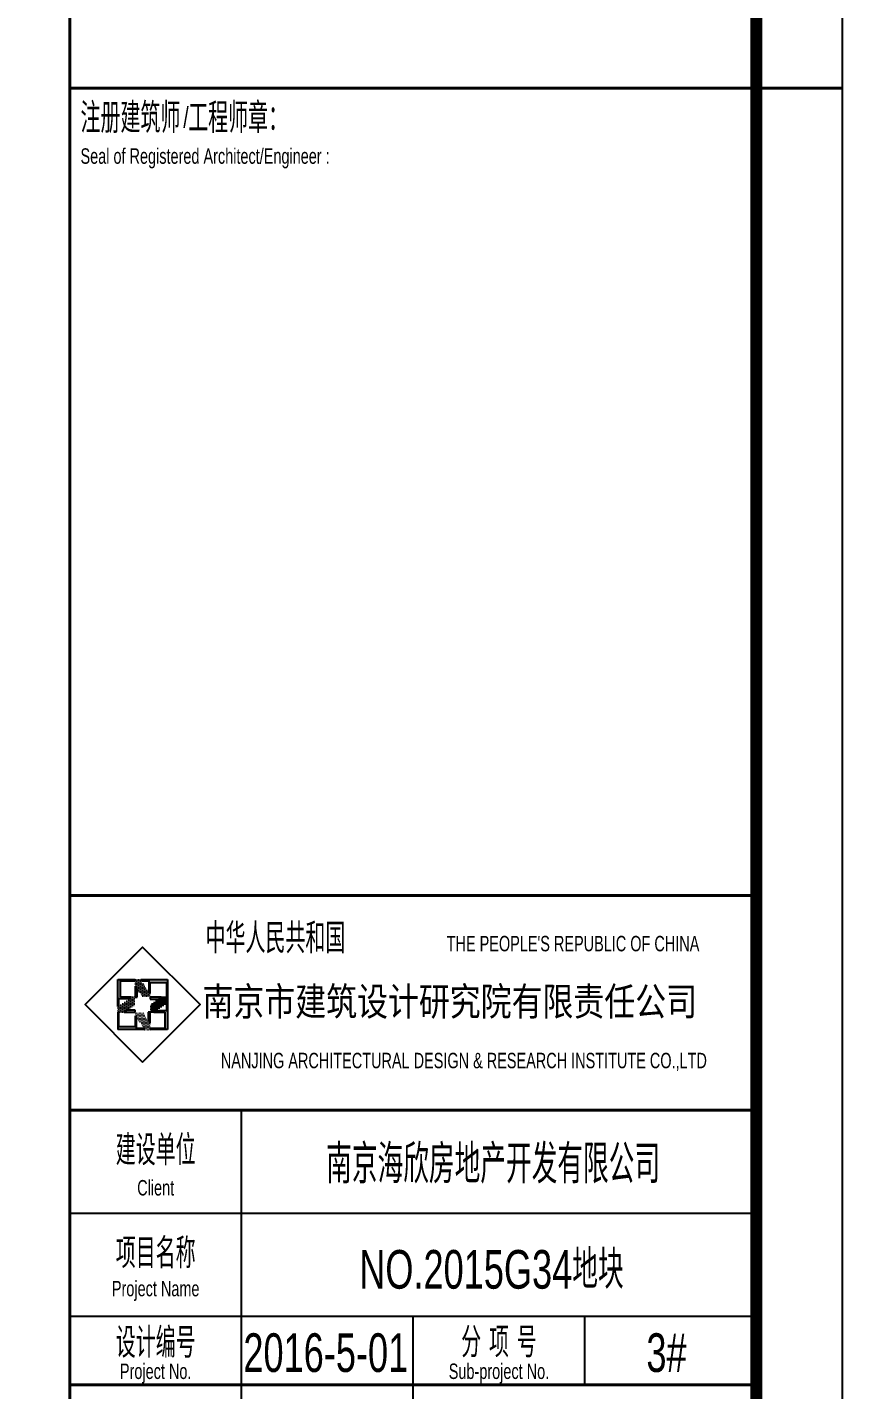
# Model space of a CAD drawing. Extents: x -59851 to 653804, y -249523 to 437614.
# Drawn here: x 14770 to 24284, y 6638 to 22506 of the extents above; entities that cross this region are included whole.
import ezdxf
from ezdxf.enums import TextEntityAlignment as Align

# ---------------------------------------------------------------- set-up
doc = ezdxf.new("R2010")
doc.units = 0
doc.header["$LTSCALE"] = 1000
doc.header["$MEASUREMENT"] = 0
for name, color, linetype in [('LABEL_FIXBOX_PM', 7, 'Continuous'), ('LABEL_FIXTXT_PM', 3, 'Continuous'), ('LABEL_TXT_PM', 1, 'Continuous')]:
    doc.layers.add(name, color=color, linetype=linetype)
doc.styles.add('LABEL_FIXBOX_PM', font='simhei.ttf', dxfattribs={"width": 0.8})
doc.styles.add('LABEL_FIXTXT_PM', font='pm_njadri_r.shx', dxfattribs={"width": 0.7, "bigfont": 'pm_njadri_hztxt.shx'})
doc.styles.add('LABEL_TXT_PM', font='pm_njadri_romans1.shx', dxfattribs={"width": 0.7, "bigfont": 'pm_njadri_hztxt.shx'})
pattern_1 = [(0, (-730.89111, -636.81473), (0.078125, 0.15625), [0, -0.15625])]

# ---------------------------------------------------------------- blocks, each defined once
blk = doc.blocks.new('PMSheet_A1_20150113_5-3892016032414355901')
at = {"layer": 'LABEL_FIXBOX_PM'}
h = blk.add_hatch(color=256, dxfattribs=at)
h.paths.add_polyline_path([(762.26, 232.85), (762.26, 231.16), (762.39, 231.16), (762.39, 233.19), (759.25, 233.19), (759.34, 233.06), (760.21, 233.06), (760.21, 231.79), (760.35, 231.58), (760.35, 232.85)])
h.paths.add_polyline_path([(756.57, 233.19), (756.57, 230.05), (756.7, 230.14), (756.7, 231.01), (757.97, 231.01), (758.18, 231.16), (756.91, 231.16), (756.91, 233.06), (758.61, 233.06), (758.61, 233.19)])
h.paths.add_polyline_path([(758.61, 231.16), (758.84, 231.16), (758.84, 232.1), (758.61, 232.45)])
h.paths.add_polyline_path([(760.35, 231.16), (760.35, 230.92), (761.3, 230.92), (761.65, 231.16)])
h.paths.add_polyline_path([(760.99, 229.55), (760.77, 229.41), (762.05, 229.41), (762.05, 227.5), (760.35, 227.5), (760.35, 227.37), (762.39, 227.37), (762.39, 230.51), (762.26, 230.42), (762.26, 229.55)])
h.paths.add_polyline_path([(760.12, 228.46), (760.35, 228.11), (760.35, 229.41), (760.12, 229.41)])
h.paths.add_polyline_path([(756.7, 227.71), (756.7, 229.41), (756.57, 229.41), (756.57, 227.37), (759.71, 227.37), (759.62, 227.5), (758.75, 227.5), (758.75, 228.78), (758.61, 228.99), (758.61, 227.71)])
h.paths.add_polyline_path([(758.61, 229.41), (758.61, 229.65), (757.66, 229.65), (757.31, 229.41)])
h = blk.add_hatch(dxfattribs=at)
h.set_pattern_fill('DOTS', color=256, scale=2.5, style=0)
h.set_pattern_definition(pattern_1)
h.paths.add_polyline_path([(759.25, 233.19), (758.61, 233.19), (758.61, 232.45), (759.49, 231.16), (760.35, 231.16), (760.35, 231.58)])
h = blk.add_hatch(dxfattribs=at)
h.set_pattern_fill('DOTS', color=256, scale=2.5, style=0)
h.set_pattern_definition(pattern_1)
h.paths.add_polyline_path([(758.61, 230.29), (758.61, 231.16), (758.18, 231.16), (756.57, 230.05), (756.57, 229.41), (757.31, 229.41)])
h = blk.add_hatch(dxfattribs=at)
h.set_pattern_fill('DOTS', color=256, scale=2.5, style=0)
h.set_pattern_definition(pattern_1)
h.paths.add_polyline_path([(760.35, 230.27), (760.35, 229.41), (760.77, 229.41), (762.39, 230.51), (762.39, 231.16), (761.65, 231.16)])
h = blk.add_hatch(dxfattribs=at)
h.set_pattern_fill('DOTS', color=256, scale=2.5, style=0)
h.set_pattern_definition(pattern_1)
h.paths.add_polyline_path([(759.47, 229.41), (758.61, 229.41), (758.61, 228.99), (759.71, 227.37), (760.35, 227.37), (760.35, 228.11)])
for p, q in [((756.57, 233.19), (758.61, 233.19)), ((756.57, 230.05), (756.57, 233.19)), ((756.91, 233.06), (758.61, 233.06)), ((756.91, 231.16), (756.91, 233.06)), ((758.61, 233.19), (758.61, 233.06)), ((758.61, 232.45), (758.61, 231.16)), ((758.61, 232.45), (758.84, 232.1)), ((758.84, 231.16), (758.84, 232.1)), ((759.25, 233.19), (762.39, 233.19)), ((759.25, 233.19), (759.34, 233.06)), ((759.34, 233.06), (760.21, 233.06)), ((760.21, 233.06), (760.21, 231.79)), ((760.21, 231.79), (760.35, 231.58)), ((760.35, 232.85), (762.26, 232.85)), ((760.35, 231.58), (760.35, 232.85)), ((762.26, 232.85), (762.26, 231.16)), ((762.39, 233.19), (762.39, 227.37)), ((756.57, 230.05), (756.7, 230.14)), ((756.7, 231.01), (757.97, 231.01)), ((756.7, 230.14), (756.7, 231.01)), ((758.18, 231.16), (756.91, 231.16)), ((757.97, 231.01), (758.18, 231.16)), ((758.61, 231.16), (758.84, 231.16)), ((761.65, 231.16), (760.35, 231.16)), ((760.35, 231.16), (760.35, 230.92)), ((760.35, 230.92), (761.3, 230.92)), ((761.65, 231.16), (761.3, 230.92)), ((762.39, 231.16), (762.26, 231.16)), ((762.39, 230.51), (762.26, 230.42)), ((762.26, 230.42), (762.26, 229.55)), ((756.57, 229.41), (756.57, 227.37)), ((756.57, 229.41), (756.7, 229.41)), ((756.7, 227.71), (756.7, 229.41)), ((757.31, 229.41), (757.66, 229.65)), ((757.31, 229.41), (758.61, 229.41)), ((758.61, 229.65), (757.66, 229.65)), ((758.61, 229.41), (758.61, 229.65)), ((758.75, 228.78), (758.61, 228.99)), ((758.61, 228.99), (758.61, 227.71)), ((758.75, 227.5), (758.75, 228.78)), ((760.35, 229.41), (760.12, 229.41)), ((760.12, 229.41), (760.12, 228.46)), ((760.35, 228.11), (760.35, 229.41)), ((760.99, 229.55), (760.77, 229.41)), ((760.77, 229.41), (762.05, 229.41)), ((762.26, 229.55), (760.99, 229.55)), ((762.05, 229.41), (762.05, 227.5)), ((759.71, 227.37), (756.57, 227.37)), ((758.61, 227.71), (756.7, 227.71)), ((759.62, 227.5), (758.75, 227.5)), ((759.71, 227.37), (759.62, 227.5)), ((760.35, 228.11), (760.12, 228.46)), ((762.05, 227.5), (760.35, 227.5)), ((760.35, 227.37), (760.35, 227.5)), ((762.39, 227.37), (760.35, 227.37)), ((771, 186), (771, 218)), ((751, 206), (831, 206)), ((751, 194), (831, 194)), ((791, 186), (791, 194)), ((811, 186), (811, 194)), ((771, 70), (771, 186)), ((791, 114), (791, 186))]:
    blk.add_line(p, q, dxfattribs=at)
for points in [[(0, 594), (841, 594), (841, 0), (0, 0)], [(759.48, 223.59), (766.17, 230.28), (759.48, 236.97), (752.79, 230.28)]]:
    blk.add_lwpolyline(points, close=True, dxfattribs=at)
at = {"layer": 'LABEL_FIXBOX_PM', "const_width": 1.4}
blk.add_lwpolyline([(831, 584), (25, 584), (25, 10), (831, 10)], close=True, dxfattribs=at)
at = {"layer": 'LABEL_FIXBOX_PM', "const_width": 0.35}
for points in [[(751, 10), (751, 584)], [(751, 337), (831, 337)], [(841, 337), (831, 337)], [(751, 243), (831, 243)], [(751, 218), (831, 218)], [(751, 186), (831, 186)]]:
    blk.add_lwpolyline(points, dxfattribs=at)
at = {"layer": 'LABEL_FIXBOX_PM', "style": 'LABEL_FIXBOX_PM', "width": 0.8}
blk.add_text('南京市建筑设计研究院有限责任公司', height=3.3, dxfattribs=at).set_placement((766.46, 229))
at = {"layer": 'LABEL_FIXTXT_PM', "style": 'LABEL_FIXTXT_PM', "width": 0.7}
for s, height, p in [('注册建筑师 工程师章：', 3.5, (752.24, 331.8)), ('Seal of Registered Architect/Engineer :', 1.8, (752.24, 328.21)), ('中华人民共和国', 3.5, (766.81, 236.26)), ("THE PEOPLE'S REPUBLIC OF CHINA", 1.8, (794.91, 236.49))]:
    blk.add_text(s, height=height, dxfattribs=at).set_placement(p)
blk.add_text('/', height=2.4, dxfattribs=at).set_placement((764.22, 333.62), align=Align.MIDDLE_LEFT)
blk.add_text('NANJING ARCHITECTURAL DESIGN & RESEARCH INSTITUTE CO.,LTD', height=1.8, dxfattribs=at).set_placement((796.91, 222.87), align=Align.CENTER)
for s, height, p in [('建设单位', 3.5, (761, 213.52)), ('Client', 1.8, (761, 208.99)), ('项目名称', 3.5, (761, 201.52)), ('Project Name', 1.8, (761, 196.99)), ('设计编号', 3.5, (761, 191.09)), ('分 项 号', 3.5, (801, 191.09)), ('Project No.', 1.8, (761, 187.36)), ('Sub-project No.', 1.8, (801, 187.36))]:
    blk.add_text(s, height=height, dxfattribs=at).set_placement(p, align=Align.MIDDLE)
at = {"layer": 'LABEL_TXT_PM', "style": 'LABEL_TXT_PM'}
for tag, height, width, p in [('修改图应说明理由', 4.5, 0.7, (788.35, 468.8)), ('出图章签名', 4.5, 0.7, (759.46, 338.09)), ('建设单位_U01', 4.5, 0.7, (800.9, 212.14)), ('建设单位', 4.5, 0.7, (800.9, 210.2)), ('建设单位_D01', 4.5, 0.7, (800.9, 207.4)), ('项目名称_U01', 4.5, 0.7, (800.9, 200.42)), ('项目名称', 4.5, 0.7, (800.9, 198.19)), ('项目名称_D01', 4.5, 0.7, (800.9, 195.3)), ('设计编号', 4.5, 0.6, (780.76, 187.9)), ('分项号', 4.5, 0.6, (820.26, 188)), ('项目经理', 4.5, 0.7, (780.26, 172)), ('项目经理签名', 4.5, 0.7, (810.18, 172.26)), ('审定', 4.5, 0.7, (780.26, 163.9)), ('审定签名', 4.5, 0.7, (810.18, 164.16)), ('审核', 4.5, 0.7, (780.26, 156)), ('审核签名', 4.5, 0.7, (810.18, 156.26)), ('项目负责', 4.5, 0.7, (780.26, 148)), ('项目负责签名', 4.5, 0.7, (810.18, 148.26)), ('专业负责', 4.5, 0.7, (780.26, 140)), ('专业负责签名', 4.5, 0.7, (810.18, 140.26)), ('校对', 4.5, 0.7, (780.26, 131.9)), ('校对签名', 4.5, 0.7, (810.18, 132.16)), ('设计', 4.5, 0.7, (780.26, 124)), ('设计签名', 4.5, 0.7, (810.18, 124.26)), ('绘制', 4.5, 0.7, (780.26, 115.9)), ('绘制签名', 4.5, 0.7, (810.18, 116.16)), ('方案_01', 4.5, 0.7, (780.26, 95.9)), ('方案_01签名', 4.5, 0.7, (810.18, 96.16)), ('方案_02', 4.5, 0.7, (780.26, 87.9)), ('方案_02签名', 4.5, 0.7, (810.18, 88.16)), ('方案_03', 4.5, 0.7, (780.29, 79.9)), ('方案_03签名', 4.5, 0.7, (810.2, 80.16)), ('方案_04', 4.5, 0.7, (780.26, 71.9)), ('方案_04签名', 4.5, 0.7, (810.18, 72.16)), ('图名_U02', 4.5, 0.7, (790.5, 60.2)), ('图名_U01', 4.5, 0.7, (790.5, 54.2)), ('图名', 4.5, 0.7, (790.5, 47.96)), ('图名_D01', 4.5, 0.7, (790.5, 42.4)), ('图名_D02', 4.5, 0.7, (790.5, 37)), ('图号', 3.5, 0.7, (760.97, 20.95)), ('图档号', 3.5, 0.7, (781.1, 20.95)), ('日期', 3.5, 0.7, (801.07, 20.95)), ('版本号', 3.5, 0.7, (820.27, 20.95))]:
    blk.add_attdef(tag, text='', height=height, dxfattribs=dict(at, width=width)).set_placement(p, align=Align.CENTER)
blk = doc.blocks.new('zhonghaituqian033103dong')
at = {"layer": 'LABEL_TXT_PM', "style": 'LABEL_TXT_PM', "width": 0.7}
for s, p in [('南京海欣房地产开发有限公司', (26376, 197488)), ('NO.2015G34地块', (26356, 196258)), ('2016-5-01', (24426, 195268)), ('3#', (28396, 195268))]:
    blk.add_text(s, height=450, dxfattribs=at).set_placement(p, align=Align.MIDDLE)

msp = doc.modelspace()

# ---------------------------------------------------------------- block references
at = {"xscale": 100, "yscale": 100, "zscale": 100}
msp.add_blockref('PMSheet_A1_20150113_5-3892016032414355901', (-59833.4, -11905.4), dxfattribs=at)
msp.add_blockref('zhonghaituqian033103dong', (-6177.3, -188198))

doc.saveas('drawing.dxf')
